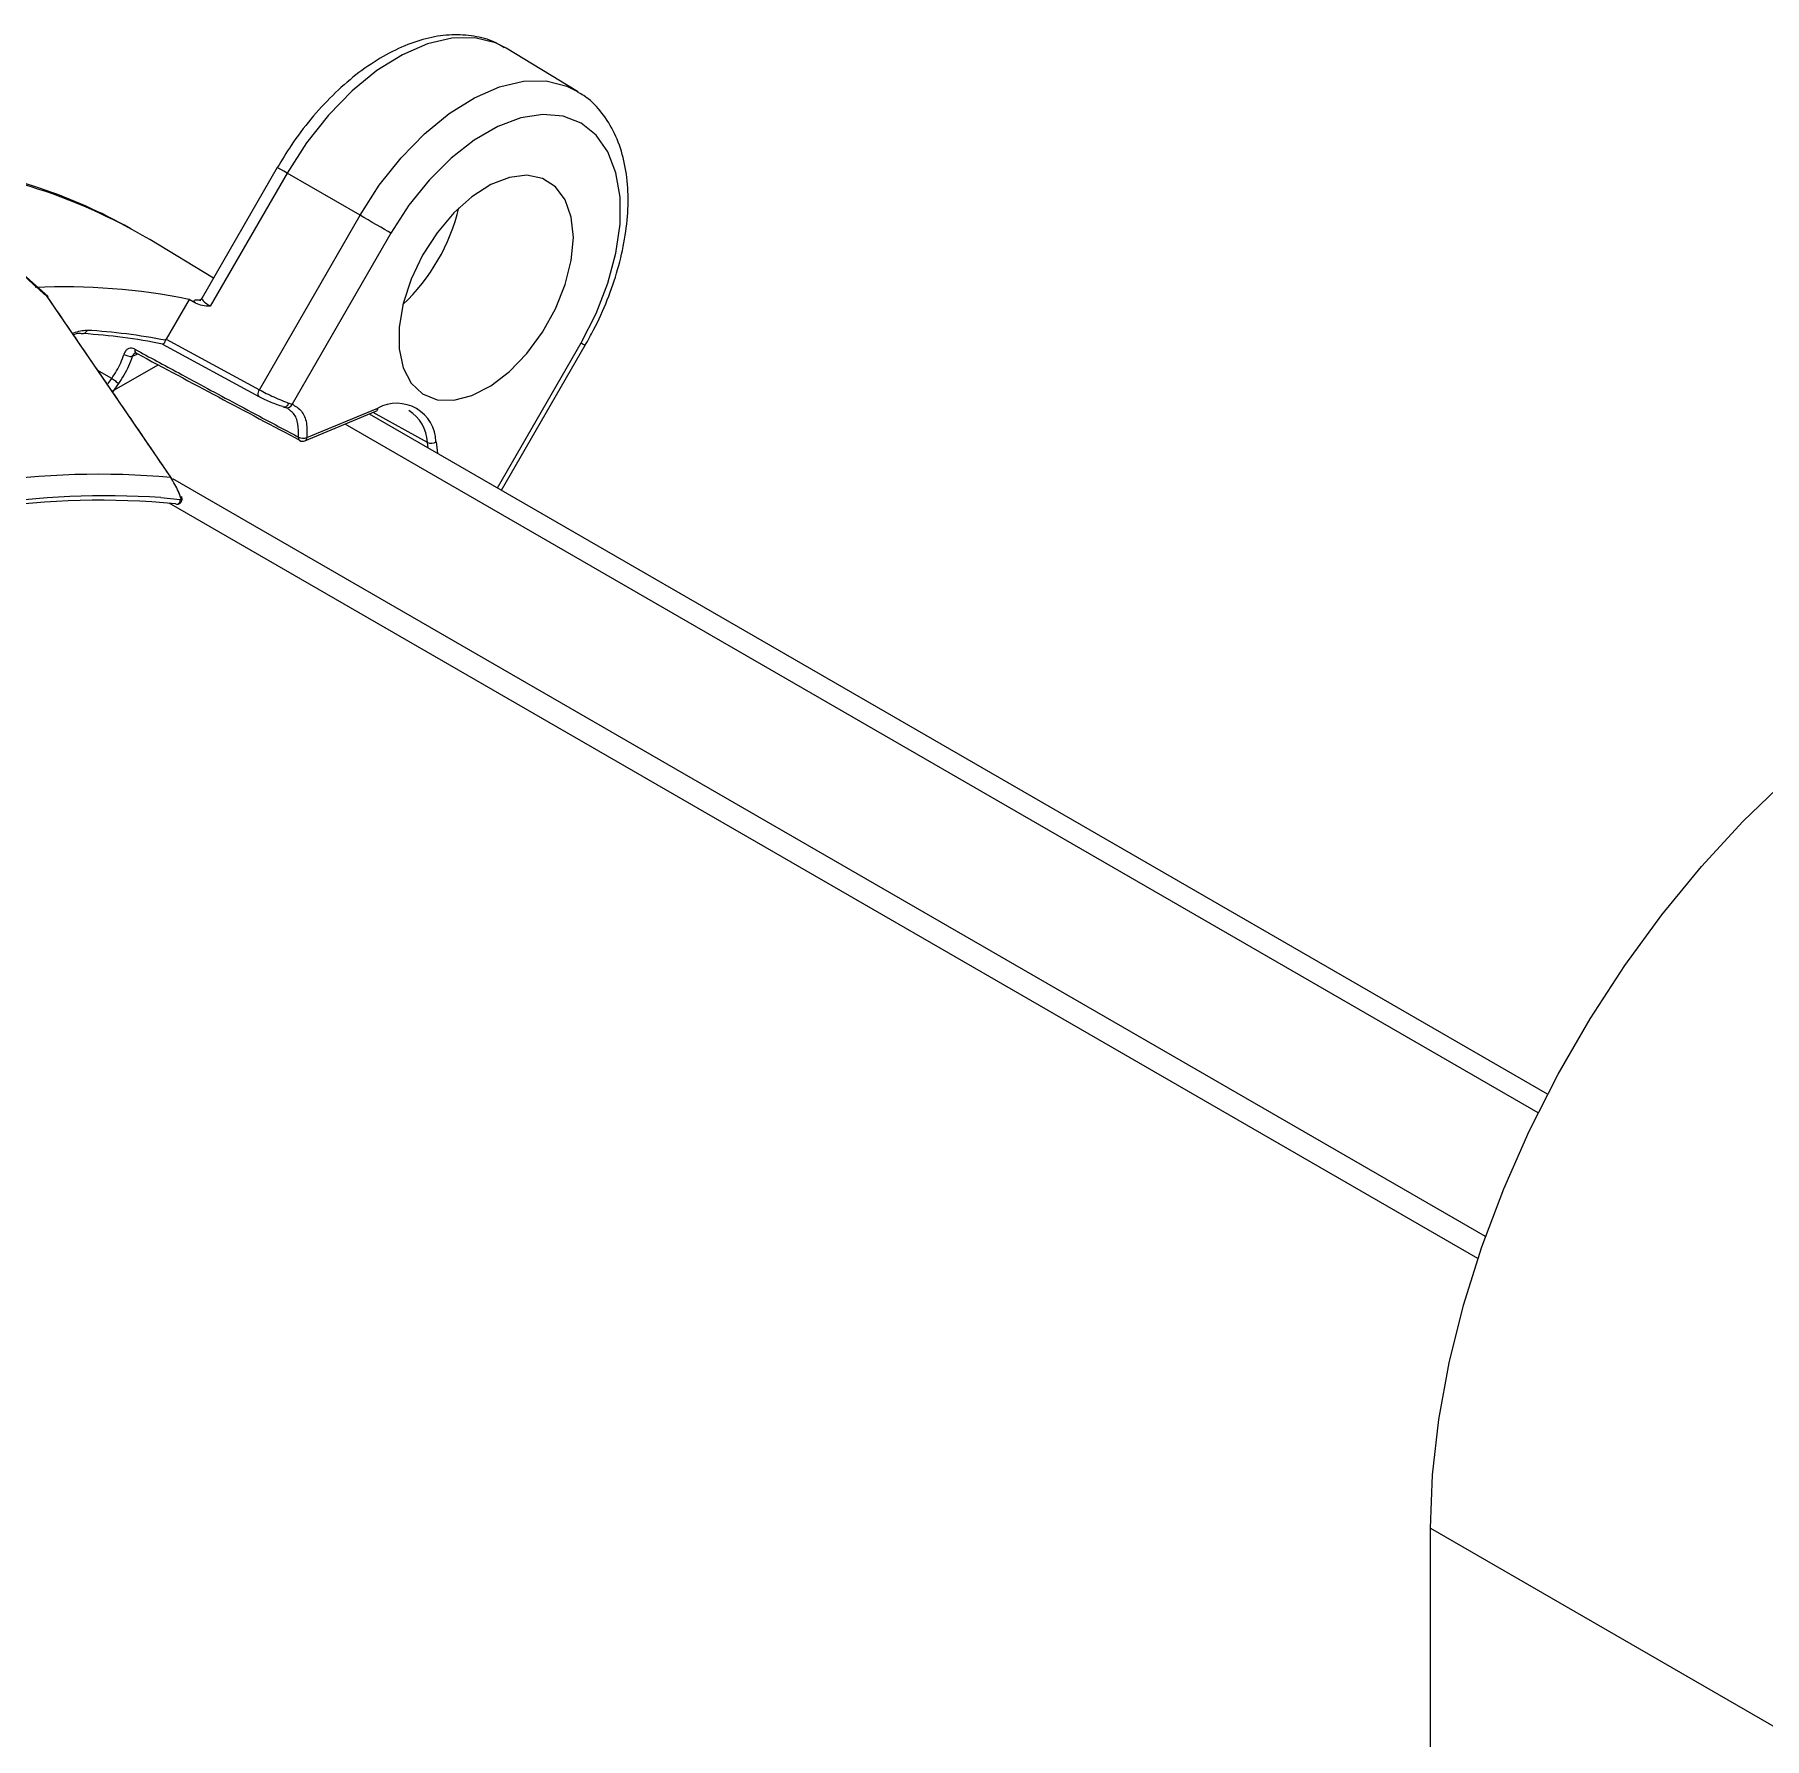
# Model space of a CAD drawing. Extents: x 6 to 134, y 3 to 97.
# Drawn here: x 91.879 to 96.103, y 14.661 to 18.822 of the extents above; entities that cross this region are included whole.
import ezdxf

# ---------------------------------------------------------------- set-up
doc = ezdxf.new("R2010")
doc.units = 0
doc.header["$MEASUREMENT"] = 0
doc.layers.add('OBJECT', color=7, linetype='CONTINUOUS')

msp = doc.modelspace()

# ---------------------------------------------------------------- linework, layer by layer
at = {"layer": 'OBJECT'}
for p, q in [((93.2043, 18.6834), (93.0304, 18.7888)), ((92.4714, 18.4974), (92.2876, 18.179)), ((92.4953, 18.4837), (92.3077, 18.1588)), ((92.6735, 18.3808), (92.4953, 18.4837)), ((92.4275, 17.9546), (92.6735, 18.3808)), ((92.1135, 18.3479), (92.098, 18.3564)), ((92.7488, 18.3373), (92.5074, 17.9192)), ((92.3153, 18.2269), (92.1597, 18.3212)), ((91.9071, 18.1849), (92.212, 17.7383)), ((92.2561, 18.1753), (92.2, 18.0782)), ((92.2717, 18.166), (92.2561, 18.1753)), ((92.1286, 18.0405), (92.117, 18.0357)), ((92.1913, 18.0656), (92.4276, 17.9372)), ((92.1986, 18.0754), (92.2, 18.0782)), ((92.2, 18.0782), (92.4275, 17.9546)), ((93.0089, 17.7149), (93.2133, 18.069)), ((93.0189, 17.7091), (93.2233, 18.0633)), ((92.0669, 17.9824), (92.0316, 18.0026)), ((92.0678, 17.9511), (92.1802, 18.0157)), ((92.0581, 17.9702), (92.0669, 17.9824)), ((92.0832, 17.9696), (92.0678, 17.9479)), ((92.429, 17.9367), (92.4276, 17.9372)), ((92.4996, 17.9221), (92.5074, 17.9192)), ((92.5388, 17.8301), (92.7121, 17.902)), ((92.5437, 17.8378), (92.717, 17.9097)), ((95.5504, 16.1889), (92.6369, 17.8708)), ((95.5735, 16.2344), (92.6962, 17.8954)), ((92.838, 17.826), (92.7058, 17.8994)), ((92.8589, 17.8277), (92.8627, 17.7993)), ((92.8398, 17.8125), (92.838, 17.826)), ((95.4218, 15.8866), (92.2164, 17.737)), ((92.23, 17.7053), (92.2326, 17.6992)), ((92.1869, 17.6912), (92.2343, 17.6863)), ((95.4032, 15.8327), (92.2072, 17.6777)), ((95.2877, 15.1744), (96.1715, 14.6642)), ((95.2877, 10.2761), (95.2877, 15.1744))]:
    msp.add_line(p, q, dxfattribs=at)
at = {"layer": 'OBJECT', "flags": 128}
for points in [[(93.0304, 18.7888), (93.0043, 18.8018), (92.9537, 18.8143), (92.8979, 18.8136), (92.8384, 18.7997), (92.7768, 18.773), (92.7147, 18.7342), (92.6539, 18.6844), (92.596, 18.6249), (92.5427, 18.5574), (92.4953, 18.4837)], [(92.6735, 18.3808), (92.7205, 18.4539), (92.7735, 18.5209), (92.8308, 18.5798), (92.8911, 18.6293), (92.9527, 18.6677), (93.0138, 18.6942), (93.0729, 18.708), (93.1282, 18.7087), (93.1784, 18.6963), (93.2058, 18.6825)], [(93.2133, 18.069), (93.2501, 18.1409), (93.2788, 18.2147), (93.2983, 18.2882), (93.3083, 18.359), (93.3083, 18.4251), (93.2983, 18.4845), (93.2788, 18.5353), (93.2501, 18.5761), (93.2133, 18.6055), (93.1695, 18.6227), (93.1199, 18.6271), (93.0661, 18.6187), (93.0097, 18.5976), (92.9524, 18.5645), (92.896, 18.5205), (92.8422, 18.4668), (92.7926, 18.4051), (92.7488, 18.3373)], [(92.4953, 18.4837), (92.487, 18.4885), (92.4802, 18.4924), (92.4753, 18.4952), (92.4723, 18.4969), (92.4714, 18.4974)], [(93.1943, 18.3263), (93.1893, 18.3763), (93.1746, 18.4183), (93.1508, 18.4502), (93.1191, 18.4705), (93.0809, 18.4784), (93.0381, 18.4734), (92.9926, 18.4557), (92.9466, 18.4262), (92.9021, 18.3864), (92.8614, 18.3379), (92.8263, 18.2831), (92.7984, 18.2246), (92.779, 18.1652), (92.7691, 18.1074), (92.7691, 18.0542), (92.779, 18.0079), (92.7984, 17.9708), (92.8263, 17.9445), (92.8614, 17.9303), (92.9021, 17.9289), (92.9466, 17.9403), (92.9926, 17.964), (93.0381, 17.9989), (93.0809, 18.0433), (93.1191, 18.0952), (93.1508, 18.1522), (93.1746, 18.2115), (93.1893, 18.2705), (93.1943, 18.3263)], [(92.7488, 18.3373), (92.7419, 18.3413), (92.7335, 18.3461), (92.7241, 18.3516), (92.7139, 18.3574), (92.7034, 18.3635), (92.6929, 18.3696), (92.6828, 18.3754), (92.6735, 18.3808)], [(93.2133, 18.069), (93.2186, 18.066), (93.2219, 18.0641), (93.2233, 18.0633), (93.2233, 18.0633)], [(92.4276, 17.9372), (92.4273, 17.9374), (92.4259, 17.9387), (92.425, 17.9406), (92.4245, 17.9429), (92.4245, 17.9457), (92.4251, 17.9486), (92.426, 17.9516), (92.4275, 17.9546)], [(92.5229, 17.8391), (92.5229, 17.8367), (92.5232, 17.8346), (92.524, 17.8328), (92.5251, 17.8314), (92.5261, 17.8307), (92.5264, 17.8305), (92.5266, 17.8304)], [(92.2228, 17.6759), (92.2248, 17.6752), (92.2251, 17.6752)], [(95.2877, 15.1744), (95.2928, 15.3046), (95.308, 15.4394), (95.3332, 15.5779), (95.3683, 15.7189), (95.4128, 15.8611), (95.4664, 16.0032), (95.5287, 16.1442), (95.5992, 16.2828), (95.6771, 16.4179), (95.762, 16.5482), (95.8529, 16.6726), (95.9492, 16.7902), (96.0501, 16.8998), (96.1546, 17.0006), (96.2619, 17.0917), (96.3711, 17.1724), (96.4813, 17.2418)]]:
    msp.add_lwpolyline(points, dxfattribs=at)
at = {"layer": 'OBJECT'}
for centre, radius, start, end in [((91.4509, 17.118), 1.3999, 72.2102, 86.4521), ((91.4797, 17.1827), 1.3261, 59.1534, 86.8165), ((91.4885, 17.2448), 1.2677, 61.2629, 72.0772), ((92.4433, 18.5136), 0.4853, 313.6538, 346.3516), ((91.9529, 16.6835), 1.5223, 78.5138, 92.7318), ((91.9112, 16.6912), 1.4031, 78.5011, 86.493), ((91.9257, 16.6879), 1.4141, 78.8728, 86.738), ((92.1172, 18.0772), 0.0415, 240.6587, 269.7047), ((92.132, 18.051), 0.00866, 164.0594, 233.1889), ((92.4951, 17.9239), 0.0132, 255.558, 338.9696), ((92.7631, 17.8257), 0.0958, 1.2147, 118.7746), ((92.708, 17.9099), 0.00896, 297.2324, 358.4904), ((92.7425, 17.8221), 0.0956, 2.3115, 58.525), ((92.5348, 17.8621), 0.0259, 242.7135, 290.2223), ((92.5331, 17.8439), 0.015, 242.1977, 292.5383), ((92.5347, 17.838), 0.00896, 297.2324, 358.4904), ((92.847, 17.8447), 0.0207, 244.3719, 305.1939), ((92.0345, 15.7517), 1.9965, 84.9111, 111.8773), ((92.0369, 15.7271), 1.9577, 84.5511, 111.7882), ((92.0532, 15.7083), 1.9874, 86.1451, 111.7101), ((92.2246, 17.6849), 0.00974, 272.9473, 8.0816), ((92.2326, 17.6844), 0.00532, 340.9222, 43.8089)]:
    msp.add_arc(centre, radius, start, end, dxfattribs=at)
for points, knots in [([(93.0256, 18.7898), (93.0178, 18.7946), (92.9952, 18.8086), (92.9516, 18.8196), (92.8976, 18.8233), (92.8407, 18.8152), (92.7819, 18.7961), (92.7221, 18.7658), (92.663, 18.725), (92.606, 18.6749), (92.5529, 18.6168), (92.5076, 18.557), (92.4825, 18.5156), (92.4714, 18.4974)], [0, 0, 0, 0, 0.048179, 0.139181, 0.230506, 0.324172, 0.420936, 0.520175, 0.62063, 0.721202, 0.821512, 0.921561, 1, 1, 1, 1]), ([(93.2233, 18.0633), (93.2303, 18.0758), (93.2504, 18.1118), (93.2784, 18.1739), (93.304, 18.2486), (93.3211, 18.3232), (93.3291, 18.3961), (93.3274, 18.4657), (93.3156, 18.5303), (93.2937, 18.5883), (93.2613, 18.6363), (93.2311, 18.6676), (93.2103, 18.6785), (93.2056, 18.681)], [0, 0, 0, 0, 0.053958, 0.155536, 0.257403, 0.359678, 0.462543, 0.566094, 0.670129, 0.773482, 0.874392, 0.971508, 1, 1, 1, 1]), ([(91.4246, 18.6117), (91.5065, 18.5402), (91.6706, 18.3973), (91.831, 18.2545), (91.9113, 18.183)], [0, 0, 0, 0, 0.499672, 1, 1, 1, 1]), ([(91.9104, 18.1812), (91.9032, 18.1876), (91.8672, 18.2198), (91.7071, 18.3621), (91.5511, 18.4981), (91.4246, 18.6083)], [0, 0, 0, 0, 0.0451895, 0.2259529, 1, 1, 1, 1]), ([(91.9113, 18.183), (91.9115, 18.183), (91.9119, 18.1831), (91.9111, 18.182), (91.9104, 18.1812), (91.9104, 18.1812)], [0, 0, 0, 0, 0.487859, 0.979778, 1, 1, 1, 1]), ([(92.2116, 17.7404), (92.206, 17.7486), (92.1781, 17.7896), (92.1141, 17.8838), (92.0191, 18.0223), (91.9466, 18.1282), (91.9104, 18.1812)], [0, 0, 0, 0, 0.05572, 0.278599, 0.639428, 1, 1, 1, 1]), ([(92.2717, 18.166), (92.27, 18.1681), (92.2666, 18.1726), (92.2706, 18.1755), (92.2799, 18.1739), (92.2848, 18.173)], [0, 0, 0, 0, 0.305292, 0.634566, 1, 1, 1, 1]), ([(92.3077, 18.1588), (92.3076, 18.1588), (92.3011, 18.1588), (92.2883, 18.159), (92.2771, 18.1637), (92.2717, 18.166)], [0, 0, 0, 0, 0.007164, 0.518599, 1, 1, 1, 1]), ([(92.2874, 18.1792), (92.2864, 18.1777), (92.2844, 18.1746), (92.2808, 18.1732), (92.2794, 18.1731), (92.2797, 18.1731), (92.2798, 18.1731)], [0, 0, 0, 0, 0.3095719, 0.6404203, 0.9438663, 1, 1, 1, 1]), ([(92.2882, 18.1786), (92.2878, 18.1784), (92.2861, 18.1773), (92.2894, 18.1724), (92.2969, 18.1656), (92.3046, 18.1607), (92.3077, 18.1588)], [0, 0, 0, 0, 0.097141, 0.439936, 0.778309, 1, 1, 1, 1]), ([(91.9703, 18.0923), (91.9812, 18.096), (91.9937, 18.1002), (92.0048, 18.0998), (92.0062, 18.0997)], [0, 0, 0, 0, 0.877095, 1, 1, 1, 1]), ([(91.9907, 18.0921), (91.9907, 18.0921), (91.9895, 18.0921), (91.9839, 18.0924), (91.9776, 18.0904), (91.9727, 18.0888)], [0, 0, 0, 0, 0.000088, 0.217642, 1, 1, 1, 1]), ([(92.0669, 17.9824), (92.0669, 17.9824), (92.0755, 17.994), (92.0873, 18.0138), (92.0944, 18.0341), (92.0969, 18.041)], [0, 0, 0, 0, 0.0000354, 0.6568239, 1, 1, 1, 1]), ([(92.1237, 18.0534), (92.1222, 18.0541), (92.1182, 18.056), (92.1119, 18.0565), (92.1055, 18.0543), (92.1001, 18.0491), (92.0979, 18.0437), (92.0969, 18.041)], [0, 0, 0, 0, 0.14273, 0.36562, 0.581608, 0.793682, 1, 1, 1, 1]), ([(92.117, 18.0357), (92.1179, 18.0373), (92.1196, 18.0404), (92.1224, 18.0436), (92.1244, 18.0443), (92.1251, 18.0446)], [0, 0, 0, 0, 0.400208, 0.784245, 1, 1, 1, 1]), ([(92.1237, 18.0534), (92.1593, 18.0342), (92.2415, 17.9897), (92.3742, 17.9181), (92.4721, 17.8661), (92.5229, 17.8391)], [0, 0, 0, 0, 0.2684062, 0.6199943, 1, 1, 1, 1]), ([(92.125, 18.0447), (92.125, 18.0447), (92.1248, 18.0447), (92.1256, 18.0449), (92.1267, 18.0441), (92.1269, 18.044)], [0, 0, 0, 0, 0.476128, 0.952298, 1, 1, 1, 1]), ([(92.1268, 18.0441), (92.1275, 18.0438), (92.2603, 17.9725), (92.3939, 17.9016), (92.5269, 17.831)], [0, 0, 0, 0, 0.004781, 1, 1, 1, 1]), ([(92.1986, 18.0754), (92.1981, 18.0742), (92.197, 18.0719), (92.1952, 18.0688), (92.1933, 18.0663), (92.192, 18.0653), (92.1915, 18.0657), (92.1914, 18.0658)], [0, 0, 0, 0, 0.166149, 0.331486, 0.565916, 0.888359, 1, 1, 1, 1]), ([(92.117, 18.0357), (92.1143, 18.0278), (92.1063, 18.0048), (92.0923, 17.9835), (92.0832, 17.9696)], [0, 0, 0, 0, 0.343166, 1, 1, 1, 1]), ([(92.4275, 17.9546), (92.4329, 17.9517), (92.4438, 17.9459), (92.4632, 17.9368), (92.4829, 17.9283), (92.4939, 17.9242), (92.4996, 17.9221)], [0, 0, 0, 0, 0.245473, 0.490392, 0.737257, 1, 1, 1, 1]), ([(92.4848, 17.9136), (92.4804, 17.915), (92.4718, 17.9177), (92.4565, 17.9236), (92.4415, 17.9302), (92.4332, 17.9345), (92.429, 17.9367)], [0, 0, 0, 0, 0.2629959, 0.5100082, 0.7548477, 1, 1, 1, 1]), ([(92.4857, 17.9131), (92.4864, 17.9129), (92.4886, 17.9122), (92.4905, 17.9116), (92.4917, 17.9112), (92.4918, 17.9112)], [0, 0, 0, 0, 0.28036, 0.913907, 1, 1, 1, 1]), ([(92.5036, 17.9029), (92.5015, 17.9051), (92.4977, 17.9091), (92.4926, 17.911), (92.4903, 17.9118)], [0, 0, 0, 0, 0.557349, 1, 1, 1, 1]), ([(92.5074, 17.9192), (92.5157, 17.9145), (92.5319, 17.9052), (92.5444, 17.8754), (92.5439, 17.8501), (92.5437, 17.8378)], [0, 0, 0, 0, 0.350055, 0.683988, 1, 1, 1, 1]), ([(92.5229, 17.8391), (92.5231, 17.85), (92.5234, 17.8725), (92.5151, 17.8939), (92.5061, 17.9009), (92.5036, 17.9029)], [0, 0, 0, 0, 0.404679, 0.832313, 1, 1, 1, 1]), ([(92.2364, 17.688), (92.2343, 17.6941), (92.228, 17.7122), (92.2182, 17.7291), (92.2116, 17.7404)], [0, 0, 0, 0, 0.331238, 1, 1, 1, 1]), ([(92.2252, 17.6754), (92.2257, 17.6752), (92.2278, 17.6748), (92.2312, 17.6758), (92.2346, 17.6781), (92.2367, 17.6805), (92.2373, 17.6822), (92.2375, 17.6827)], [0, 0, 0, 0, 0.109747, 0.400599, 0.65316, 0.893016, 1, 1, 1, 1]), ([(92.2343, 17.6863), (92.2346, 17.6863), (92.2352, 17.6863), (92.2359, 17.687), (92.2363, 17.6877), (92.2364, 17.688)], [0, 0, 0, 0, 0.347188, 0.699891, 1, 1, 1, 1]), ([(92.2364, 17.688), (92.2369, 17.6889), (92.2381, 17.6907), (92.2382, 17.6929), (92.2376, 17.694), (92.2375, 17.694)], [0, 0, 0, 0, 0.428927, 0.969896, 1, 1, 1, 1]), ([(92.2375, 17.6827), (92.2379, 17.6835), (92.2387, 17.6855), (92.2388, 17.6889), (92.2384, 17.6919), (92.2377, 17.6935), (92.2374, 17.694)], [0, 0, 0, 0, 0.238851, 0.534472, 0.86427, 1, 1, 1, 1])]:
    msp.add_open_spline(points, degree=3, knots=knots, dxfattribs=at)
for points in [[(92.0062, 18.0997), (92.0054, 18.0981), (92.0037, 18.0947), (91.9997, 18.0916), (91.995, 18.0904), (91.9921, 18.0915), (91.9907, 18.0921)], [(92.0669, 17.9824), (92.0683, 17.9815), (92.0713, 17.9797), (92.0761, 17.9761), (92.0804, 17.9725), (92.0823, 17.9706), (92.0832, 17.9696)], [(92.4848, 17.9136), (92.486, 17.9131), (92.4885, 17.9121), (92.4929, 17.9135), (92.4969, 17.9169), (92.4987, 17.9204), (92.4996, 17.9221)]]:
    msp.add_open_spline(points, degree=3, dxfattribs=at)

doc.saveas('drawing.dxf')
